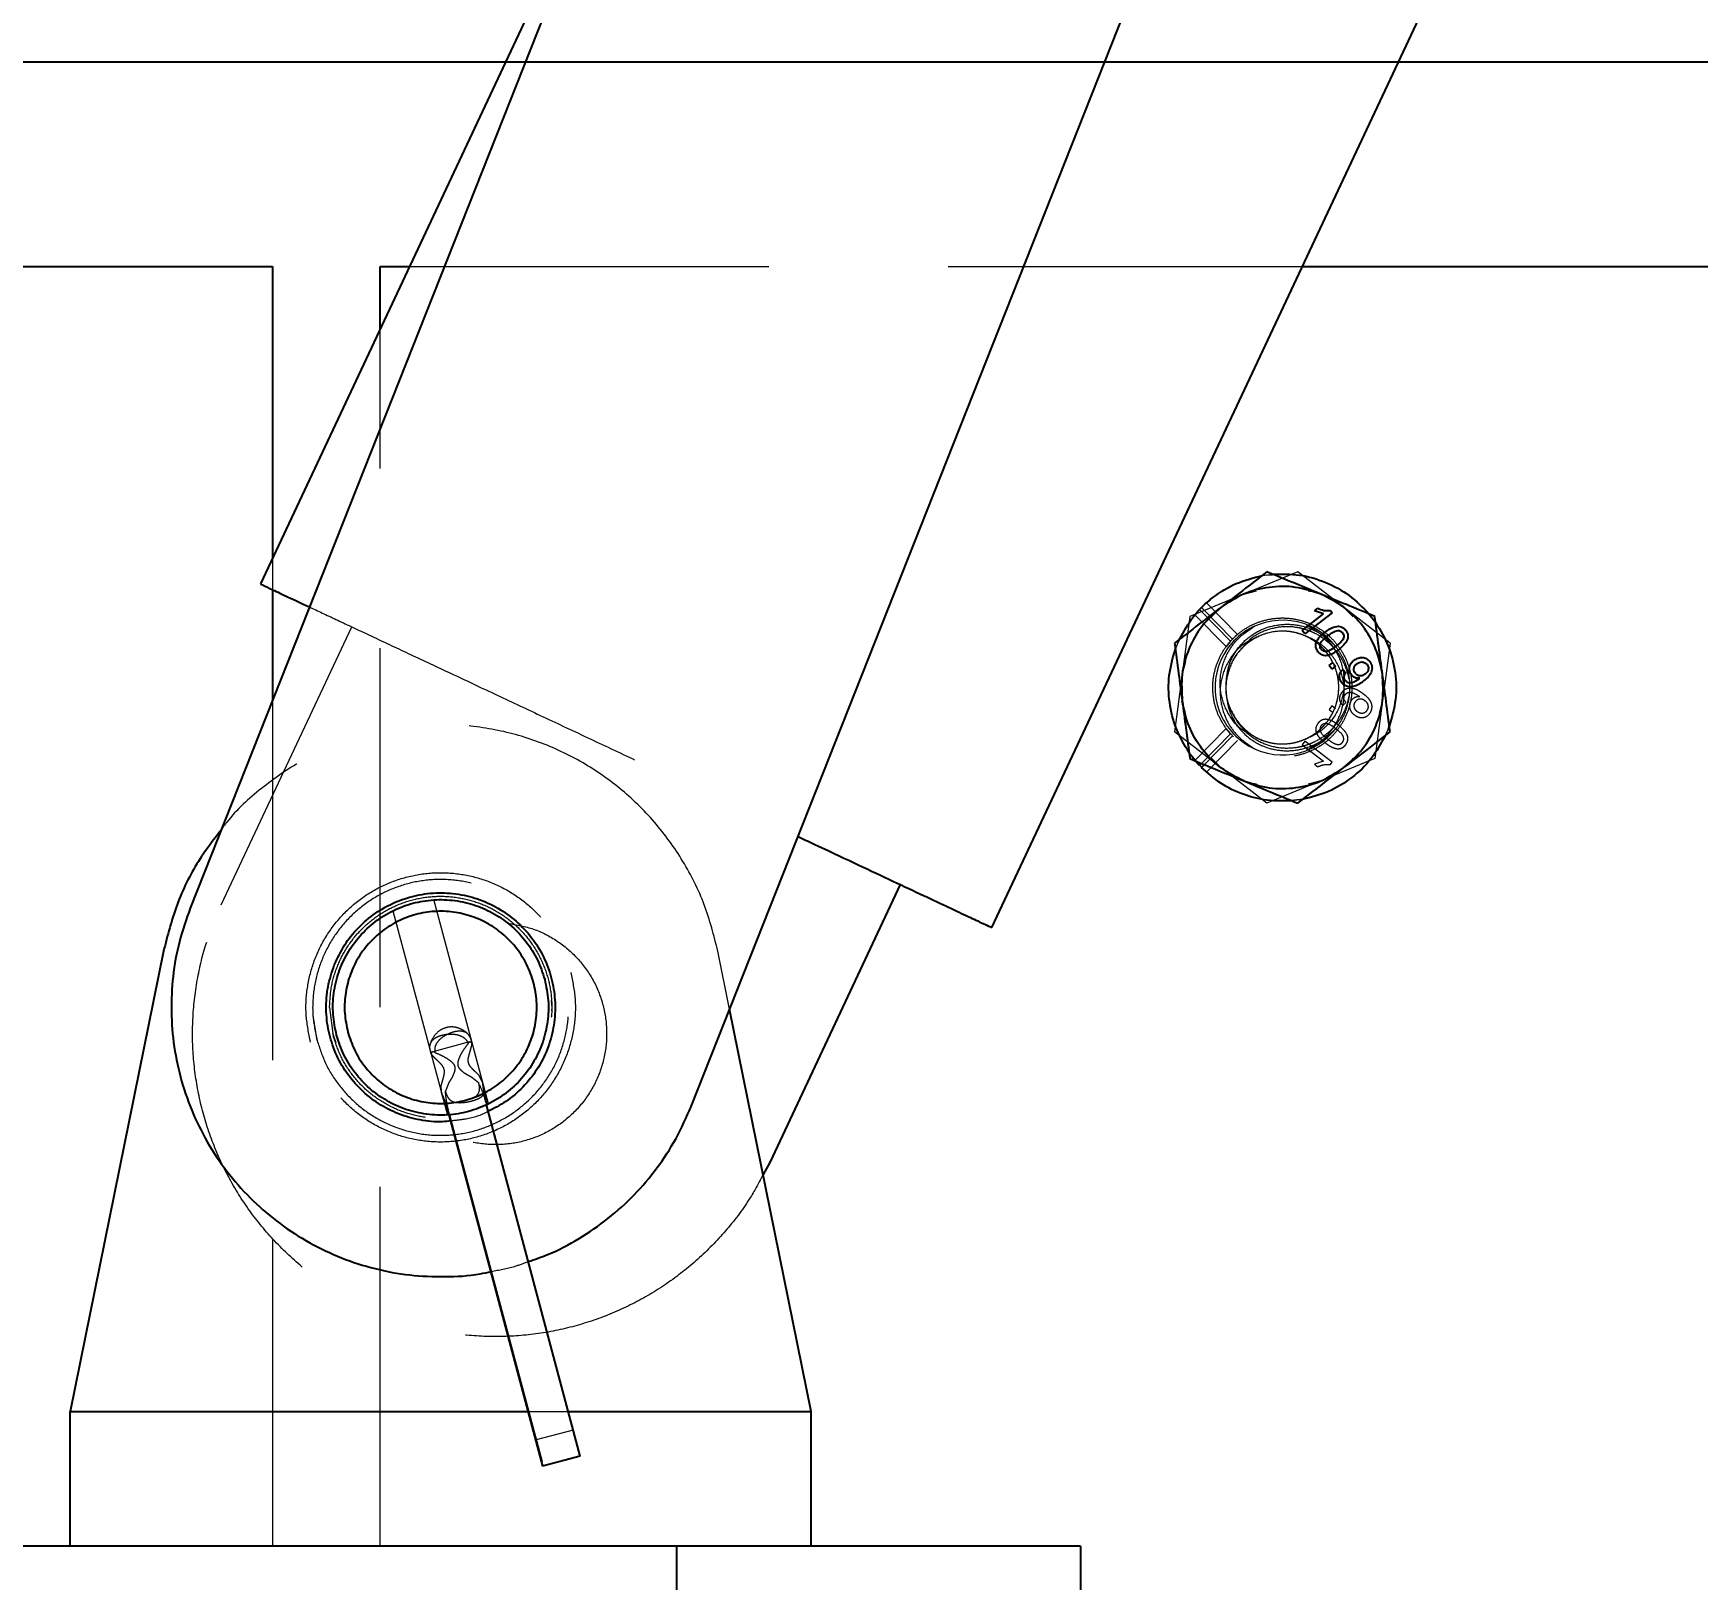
# Model space of a CAD drawing. Header units: millimetres. Extents: x 861 to 27901, y 673 to 17923.
# Drawn here: x 11227.5 to 11423.4, y 5662.5 to 5844.6 of the extents above; entities that cross this region are included whole.
import ezdxf

# ---------------------------------------------------------------- set-up
doc = ezdxf.new("R2010")
doc.units = ezdxf.units.MM
doc.header["$LTSCALE"] = 33.3
doc.linetypes.add('HIDDEN', pattern=[1.905, 1.27, -0.635])
doc.layers.add('CAPA_1', color=7, linetype='Continuous')
doc.styles.add('SLDTEXTSTYLE0', font='TXT', dxfattribs={"width": 0.75})
doc.dimstyles.new('SLDDIMSTYLE0', dxfattribs={"dimtxt": 66.6, "dimasz": 66.6, "dimexe": 0, "dimexo": 0.0625, "dimgap": 16.65, "dimtad": 2, "dimdec": 0, "dimlfac": 1.261261, "dimrnd": 1e-09, "dimzin": 12, "dimdsep": 46, "dimtxsty": 'SLDTEXTSTYLE0', "dimsah": 1, "dimcen": 0.09, "dimadec": 0, "dimazin": 3, "dimtfac": 1, "dimtdec": 0, "dimtofl": 0, "dimtmove": 0, "dimatfit": 3, "dimfxl": 1, "dimfrac": 2, "dimtolj": 1, "dimtzin": 12, "dimarcsym": 0})

# ---------------------------------------------------------------- blocks, each defined once
blk = doc.blocks.new('_D_12')
at = {"layer": 'CAPA_1', "transparency": 16777216}
for p, q in [((10897.43, 5841.2), (14430.99, 5841.2)), ((14397.69, 5841.2), (14397.69, 5357.98)), ((14240.18, 5357.98), (14430.99, 5357.98))]:
    blk.add_line(p, q, dxfattribs=at)
for points in [[(14397.69, 5841.2), (14387.44, 5774.6), (14407.94, 5774.6)], [(14397.69, 5357.98), (14407.94, 5424.58), (14387.44, 5424.58)]]:
    blk.add_solid(points, dxfattribs=at)
at = {"layer": 'CAPA_1', "transparency": 16777216, "insert": (14311.84, 5525.78), "char_height": 66.6, "attachment_point": 1, "rotation": 90, "style": 'SLDTEXTSTYLE0'}
blk.add_mtext('609', dxfattribs=at)
blk = doc.blocks.new('_D_13')
at = {"layer": 'CAPA_1', "transparency": 16777216}
for p, q in [((9823.17, 6912.25), (14695.32, 6912.25)), ((14662.02, 6912.25), (14662.02, 5357.98)), ((14240.18, 5357.98), (14695.32, 5357.98))]:
    blk.add_line(p, q, dxfattribs=at)
for points in [[(14662.02, 6912.25), (14651.77, 6845.65), (14672.27, 6845.65)], [(14662.02, 5357.98), (14672.27, 5424.58), (14651.77, 5424.58)]]:
    blk.add_solid(points, dxfattribs=at)
at = {"layer": 'CAPA_1', "transparency": 16777216, "insert": (14576.17, 6036.69), "char_height": 66.6, "attachment_point": 1, "rotation": 90, "style": 'SLDTEXTSTYLE0'}
blk.add_mtext('1960', dxfattribs=at)

msp = doc.modelspace()

# ---------------------------------------------------------------- linework, layer by layer
at = {"color": 7, "linetype": 'Continuous', "lineweight": 25}
for p, q in [((11596.3, 6626.54), (11245.93, 5741.55)), ((11304.91, 5718.2), (11521.36, 6264.93)), ((11340.31, 5739.28), (11564.5, 6216.49)), ((11297.77, 5872.48), (11254.19, 5779.73)), ((11073.24, 5817.09), (11255.6, 5817.09)), ((11255.6, 5817.09), (11255.6, 5782.72)), ((11268.28, 5817.09), (11271.75, 5817.09)), ((11268.28, 5809.72), (11268.28, 5817.09)), ((11376.86, 5817.09), (11802.67, 5817.09)), ((11255.6, 5779.07), (11255.6, 5765.96)), ((11376.85, 5774.26), (11379.36, 5776.2)), ((11380.4, 5776.34), (11377.17, 5773.85)), ((11378.32, 5776.58), (11378.7, 5776.87)), ((11379.36, 5776.2), (11378.32, 5776.58)), ((11380.19, 5776.6), (11380.4, 5776.34)), ((11377.17, 5773.85), (11376.85, 5774.26)), ((11380.03, 5770.13), (11380.45, 5770.45)), ((11380.35, 5769.71), (11380.03, 5770.13)), ((11380.77, 5770.03), (11380.35, 5769.71)), ((11380.45, 5770.45), (11380.77, 5770.03)), ((11381.65, 5769.66), (11382.01, 5769.27)), ((11383.57, 5768.56), (11383.64, 5768.62)), ((11364.78, 5758.36), (11364.24, 5758.96)), ((11364.78, 5758.36), (11365.01, 5758.6)), ((11365.01, 5758.12), (11365.34, 5758.46)), ((11329.54, 5744.33), (11314.17, 5711.62)), ((11242.78, 5736.48), (11231.81, 5682.3)), ((11319.03, 5682.3), (11309.44, 5729.65)), ((11276.37, 5717.22), (11287.41, 5675.86)), ((11291.84, 5677.04), (11280.81, 5718.41)), ((11314.17, 5711.62), (11313.38, 5710.18)), ((11231.81, 5682.3), (11285.78, 5682.3)), ((11231.81, 5666.45), (11231.81, 5682.3)), ((11290.44, 5682.3), (11319.03, 5682.3)), ((11319.03, 5666.45), (11319.03, 5682.3)), ((11291.02, 5680.1), (11291.07, 5680.12)), ((11291.84, 5677.04), (11287.42, 5675.86)), ((11350.74, 5666.45), (10478.6, 5666.45)), ((11303.17, 5666.45), (11303.17, 5642.66)), ((11350.74, 5666.45), (11350.74, 5642.66))]:
    msp.add_line(p, q, dxfattribs=at)
at = {"color": 1, "linetype": 'HIDDEN', "lineweight": 18}
for p, q in [((11271.75, 5817.09), (11376.86, 5817.09)), ((11268.28, 5666.45), (11268.28, 5809.72)), ((11255.6, 5782.72), (11255.6, 5779.07)), ((11376.34, 5781.15), (11363.64, 5775.91)), ((11371.55, 5780.53), (11372.42, 5780.75)), ((11372.14, 5780.71), (11373.38, 5780.87)), ((11372.69, 5780.78), (11374.02, 5780.85)), ((11387.22, 5772.77), (11376.34, 5781.15)), ((11365.59, 5777.5), (11366.06, 5777.85)), ((11369.99, 5778.53), (11371.47, 5778.92)), ((11363.64, 5775.91), (11361.83, 5762.3)), ((11364.24, 5776.11), (11367.9, 5772.35)), ((11364.4, 5776.22), (11364.78, 5776.71)), ((11364.78, 5776.71), (11368.41, 5772.98)), ((11365.01, 5776.95), (11365.59, 5777.5)), ((11368.64, 5773.23), (11365.01, 5776.95)), ((11369.23, 5773.78), (11365.59, 5777.5)), ((11367.19, 5776.87), (11366.19, 5775.87)), ((11381.78, 5776.96), (11382.86, 5775.87)), ((11384.53, 5776.38), (11385.64, 5774.94)), ((11384.74, 5776.19), (11385.5, 5775.2)), ((11249.59, 5741.96), (11264.96, 5774.67)), ((11362.1, 5772.48), (11362.73, 5773.74)), ((11369.23, 5773.78), (11368.64, 5773.23)), ((11369.36, 5773.87), (11369.23, 5773.78)), ((11372.14, 5773.73), (11371.99, 5773.65)), ((11379.54, 5773.65), (11379.36, 5773.82)), ((11361.8, 5771.49), (11362.01, 5772.26)), ((11361.93, 5772.06), (11362.4, 5773.21)), ((11368.41, 5772.98), (11367.92, 5772.31)), ((11387.22, 5772.77), (11385.41, 5759.16)), ((11363.14, 5770.59), (11362.74, 5769.1)), ((11255.6, 5765.96), (11255.6, 5666.45)), ((11363.14, 5764.48), (11362.74, 5765.98)), ((11382.19, 5765.66), (11382.39, 5766.5)), ((11383.57, 5766.51), (11383.64, 5766.45)), ((11386.31, 5765.96), (11385.92, 5764.48)), ((11380.35, 5765.36), (11380.03, 5764.94)), ((11380.03, 5764.94), (11380.45, 5764.62)), ((11380.77, 5765.04), (11380.35, 5765.36)), ((11381.65, 5765.41), (11382.01, 5765.79)), ((11372.71, 5753.92), (11361.83, 5762.3)), ((11364.24, 5758.96), (11367.9, 5762.71)), ((11365.01, 5758.6), (11368.41, 5762.09)), ((11367.88, 5762.76), (11368.76, 5761.73)), ((11368.41, 5762.09), (11367.9, 5762.71)), ((11369.15, 5763.71), (11369.53, 5763.18)), ((11386.75, 5762.11), (11386.33, 5761.34)), ((11387.13, 5763.01), (11386.65, 5761.86)), ((11387.27, 5763.64), (11386.85, 5762.35)), ((11368.64, 5761.84), (11365.34, 5758.46)), ((11369.23, 5761.29), (11365.59, 5757.57)), ((11377.17, 5761.22), (11376.85, 5760.8)), ((11376.85, 5760.8), (11379.36, 5758.87)), ((11380.4, 5758.73), (11377.17, 5761.22)), ((11379.07, 5761.08), (11379.6, 5761.46)), ((11365.08, 5758.06), (11363.52, 5759.92)), ((11364.24, 5758.96), (11363.55, 5759.87)), ((11367.27, 5758.11), (11366.19, 5759.2)), ((11385.41, 5759.16), (11372.71, 5753.92)), ((11379.36, 5758.87), (11378.32, 5758.49)), ((11378.32, 5758.49), (11378.7, 5758.2)), ((11380.19, 5758.47), (11380.4, 5758.73)), ((11379.06, 5756.54), (11377.58, 5756.15)), ((11376.99, 5754.38), (11375.15, 5754.21)), ((11376.91, 5754.36), (11375.67, 5754.2)), ((11281.04, 5718.5), (11274.62, 5742.56)), ((11269.8, 5741.25), (11276.22, 5717.18)), ((11309.44, 5729.65), (11308.06, 5736.48)), ((11288.42, 5730.67), (11288.5, 5729.87)), ((11260.86, 5725.99), (11260.39, 5728.91)), ((11262.34, 5729.87), (11262.78, 5726.5)), ((11288.5, 5729.87), (11288.46, 5729.51)), ((11263.1, 5725.64), (11262.73, 5726.84)), ((11264.49, 5726.96), (11265.27, 5724.88)), ((11278.83, 5725.8), (11274.49, 5724.64)), ((11279.11, 5725.7), (11278.96, 5725.79)), ((11274.3, 5724.41), (11274.38, 5724.57)), ((11276.33, 5720.92), (11275.97, 5720)), ((11279.09, 5721.66), (11279.86, 5721.03)), ((11280.32, 5721.16), (11279.92, 5721.88)), ((11275.51, 5719.88), (11275.49, 5720.7)), ((11276.46, 5717.25), (11287.49, 5675.88)), ((11285.78, 5682.3), (11290.44, 5682.3)), ((11291.02, 5680.1), (11286.68, 5678.94))]:
    msp.add_line(p, q, dxfattribs=at)
msp.add_arc((11374.53, 5767.53), 7.93, 37.5876, 307.5876, dxfattribs=at)
at = {"color": 7, "linetype": 'Continuous', "lineweight": 25}
for points, knots in [([(11254.19, 5779.73), (11254.27, 5779.7), (11254.41, 5779.63), (11255.54, 5779.1), (11257.4, 5778.22), (11258.92, 5777.51), (11259.97, 5777.02), (11259.97, 5777.02)], [0, 0, 0, 0, 0.249796, 0.499593, 0.749389, 0.999186, 1, 1, 1, 1]), ([(11372.71, 5781.15), (11371.76, 5780.41), (11369.98, 5779.04), (11368.13, 5777.62), (11367.27, 5776.96)], [0, 0, 0, 0, 0.532771, 1, 1, 1, 1]), ([(11379.06, 5778.53), (11378.06, 5778.94), (11375.9, 5779.83), (11373.82, 5780.69), (11372.71, 5781.15)], [0, 0, 0, 0, 0.467229, 1, 1, 1, 1]), ([(11385.41, 5775.91), (11384.3, 5776.37), (11382.22, 5777.23), (11380.07, 5778.11), (11379.06, 5778.53)], [0, 0, 0, 0, 0.532771, 1, 1, 1, 1]), ([(11367.27, 5776.96), (11366.41, 5776.3), (11364.57, 5774.88), (11362.78, 5773.5), (11361.83, 5772.77)], [0, 0, 0, 0, 0.467229, 1, 1, 1, 1]), ([(11378.7, 5776.87), (11378.94, 5776.77), (11379.41, 5776.56), (11379.93, 5776.59), (11380.19, 5776.6)], [0, 0, 0, 0, 0.500866, 1, 1, 1, 1]), ([(11386.31, 5769.1), (11386.17, 5770.18), (11385.86, 5772.49), (11385.57, 5774.72), (11385.41, 5775.91)], [0, 0, 0, 0, 0.467229, 1, 1, 1, 1]), ([(11378.48, 5772.71), (11378.53, 5772.85), (11378.63, 5773.12), (11379, 5773.58), (11379.33, 5773.86), (11379.56, 5774.04)], [0, 0, 0, 0, 0.249754, 0.499871, 1, 1, 1, 1]), ([(11379.56, 5774.04), (11379.74, 5774.18), (11380.11, 5774.45), (11380.65, 5774.69), (11381.11, 5774.76), (11381.46, 5774.7), (11381.76, 5774.53), (11381.91, 5774.35), (11381.99, 5774.27)], [0, 0, 0, 0, 0.250482, 0.500346, 0.631705, 0.750221, 0.874987, 1, 1, 1, 1]), ([(11379.88, 5773.63), (11380.06, 5773.76), (11380.33, 5773.96), (11380.73, 5774.17), (11380.95, 5774.22), (11381.06, 5774.24)], [0, 0, 0, 0, 0.500372, 0.750515, 1, 1, 1, 1]), ([(11381.61, 5773.98), (11381.66, 5773.91), (11381.75, 5773.77), (11381.76, 5773.52), (11381.7, 5773.27), (11381.42, 5772.85), (11381.09, 5772.59), (11380.83, 5772.39)], [0, 0, 0, 0, 0.124745, 0.249484, 0.374471, 0.499648, 1, 1, 1, 1]), ([(11381.06, 5774.24), (11381.11, 5774.24), (11381.22, 5774.24), (11381.37, 5774.19), (11381.51, 5774.1), (11381.58, 5774.02), (11381.61, 5773.98)], [0, 0, 0, 0, 0.250158, 0.500156, 0.750032, 1, 1, 1, 1]), ([(11381.99, 5774.27), (11382.05, 5774.17), (11382.18, 5773.98), (11382.27, 5773.64), (11382.24, 5773.29), (11381.95, 5772.66), (11381.5, 5772.28), (11381.15, 5771.97)], [0, 0, 0, 0, 0.125373, 0.250644, 0.375698, 0.501113, 1, 1, 1, 1]), ([(11361.83, 5772.77), (11361.99, 5771.58), (11362.29, 5769.35), (11362.59, 5767.04), (11362.74, 5765.96)], [0, 0, 0, 0, 0.532771, 1, 1, 1, 1]), ([(11378.72, 5771.75), (11378.63, 5771.9), (11378.48, 5772.11), (11378.45, 5772.41), (11378.45, 5772.58), (11378.47, 5772.67), (11378.48, 5772.71)], [0, 0, 0, 0, 0.4987953, 0.7491483, 0.8745764, 1, 1, 1, 1]), ([(11381.15, 5771.97), (11380.96, 5771.84), (11380.59, 5771.57), (11380.06, 5771.32), (11379.6, 5771.26), (11379.25, 5771.32), (11378.95, 5771.49), (11378.79, 5771.66), (11378.72, 5771.75)], [0, 0, 0, 0, 0.250476, 0.500347, 0.625768, 0.750176, 0.87497, 1, 1, 1, 1]), ([(11379.09, 5772.04), (11379.05, 5772.11), (11378.96, 5772.25), (11378.95, 5772.51), (11379.01, 5772.75), (11379.29, 5773.17), (11379.61, 5773.42), (11379.88, 5773.63)], [0, 0, 0, 0, 0.124696, 0.249462, 0.374432, 0.499637, 1, 1, 1, 1]), ([(11380.83, 5772.39), (11380.57, 5772.19), (11380.23, 5771.94), (11379.76, 5771.78), (11379.51, 5771.78), (11379.26, 5771.86), (11379.15, 5771.98), (11379.09, 5772.04)], [0, 0, 0, 0, 0.50041, 0.625613, 0.75058, 0.875344, 1, 1, 1, 1]), ([(11382.65, 5769.04), (11382.61, 5769.1), (11382.51, 5769.24), (11382.44, 5769.47), (11382.41, 5769.72), (11382.44, 5769.96), (11382.52, 5770.2), (11382.68, 5770.48), (11382.86, 5770.64), (11382.99, 5770.75)], [0, 0, 0, 0, 0.125074, 0.250064, 0.373261, 0.500199, 0.624296, 0.750369, 1, 1, 1, 1]), ([(11383.12, 5769.2), (11383.06, 5769.29), (11382.97, 5769.42), (11382.94, 5769.63), (11382.94, 5769.79), (11382.99, 5769.95), (11383.08, 5770.14), (11383.2, 5770.25), (11383.28, 5770.32)], [0, 0, 0, 0, 0.249521, 0.373851, 0.499889, 0.624096, 0.750315, 1, 1, 1, 1]), ([(11382.99, 5770.75), (11383.13, 5770.85), (11383.35, 5770.99), (11383.69, 5771.07), (11383.95, 5771.08), (11384.2, 5771.03), (11384.52, 5770.9), (11384.7, 5770.71), (11384.82, 5770.59)], [0, 0, 0, 0, 0.2498689, 0.3764535, 0.5003477, 0.6272386, 0.7508241, 1, 1, 1, 1]), ([(11383.28, 5770.32), (11383.38, 5770.39), (11383.57, 5770.51), (11383.86, 5770.56), (11384.08, 5770.53), (11384.3, 5770.44), (11384.42, 5770.32), (11384.5, 5770.24)], [0, 0, 0, 0, 0.25025, 0.499842, 0.629576, 0.750665, 1, 1, 1, 1]), ([(11384.82, 5770.59), (11384.88, 5770.49), (11385.01, 5770.31), (11385.09, 5769.97), (11385.09, 5769.64), (11384.97, 5769.2), (11384.63, 5768.74), (11384.28, 5768.46), (11384.1, 5768.32)], [0, 0, 0, 0, 0.1250636, 0.2500896, 0.37511, 0.5001694, 0.749441, 1, 1, 1, 1]), ([(11384.5, 5770.24), (11384.55, 5770.15), (11384.64, 5770.01), (11384.66, 5769.79), (11384.64, 5769.63), (11384.59, 5769.47), (11384.48, 5769.28), (11384.35, 5769.18), (11384.27, 5769.1)], [0, 0, 0, 0, 0.249017, 0.372138, 0.499365, 0.623562, 0.749893, 1, 1, 1, 1]), ([(11381.51, 5768.13), (11381.43, 5768.25), (11381.31, 5768.43), (11381.25, 5768.71), (11381.25, 5768.99), (11381.36, 5769.34), (11381.55, 5769.55), (11381.65, 5769.66)], [0, 0, 0, 0, 0.249859, 0.375718, 0.500481, 0.749846, 1, 1, 1, 1]), ([(11384.1, 5768.32), (11383.9, 5768.17), (11383.51, 5767.88), (11382.93, 5767.64), (11382.44, 5767.6), (11382.08, 5767.67), (11381.75, 5767.85), (11381.59, 5768.04), (11381.51, 5768.13)], [0, 0, 0, 0, 0.250485, 0.500119, 0.627899, 0.750092, 0.874994, 1, 1, 1, 1]), ([(11382.01, 5769.27), (11381.95, 5769.21), (11381.84, 5769.08), (11381.77, 5768.89), (11381.76, 5768.73), (11381.78, 5768.61), (11381.82, 5768.49), (11381.87, 5768.43), (11381.9, 5768.39)], [0, 0, 0, 0, 0.276477, 0.499318, 0.623718, 0.749496, 0.874756, 1, 1, 1, 1]), ([(11381.9, 5768.39), (11381.95, 5768.33), (11382.05, 5768.22), (11382.27, 5768.11), (11382.5, 5768.08), (11382.97, 5768.18), (11383.3, 5768.39), (11383.57, 5768.56)], [0, 0, 0, 0, 0.125207, 0.25031, 0.375339, 0.50062, 1, 1, 1, 1]), ([(11383.64, 5768.62), (11383.55, 5768.62), (11383.36, 5768.61), (11383.09, 5768.69), (11382.84, 5768.83), (11382.72, 5768.97), (11382.65, 5769.04)], [0, 0, 0, 0, 0.2489432, 0.4994503, 0.7502849, 1, 1, 1, 1]), ([(11384.27, 5769.1), (11384.18, 5769.04), (11384.04, 5768.95), (11383.83, 5768.89), (11383.67, 5768.89), (11383.51, 5768.91), (11383.31, 5769), (11383.2, 5769.12), (11383.12, 5769.2)], [0, 0, 0, 0, 0.249976, 0.378222, 0.500342, 0.627452, 0.750811, 1, 1, 1, 1]), ([(11387.22, 5762.3), (11387.06, 5763.49), (11386.77, 5765.72), (11386.46, 5768.03), (11386.31, 5769.1)], [0, 0, 0, 0, 0.532771, 1, 1, 1, 1]), ([(11362.74, 5765.96), (11362.88, 5764.89), (11363.19, 5762.58), (11363.49, 5760.35), (11363.64, 5759.16)], [0, 0, 0, 0, 0.467229, 1, 1, 1, 1]), ([(11381.78, 5758.11), (11382.64, 5758.77), (11384.49, 5760.19), (11386.27, 5761.57), (11387.22, 5762.3)], [0, 0, 0, 0, 0.467229, 1, 1, 1, 1]), ([(11363.64, 5759.16), (11364.75, 5758.7), (11366.84, 5757.84), (11368.99, 5756.95), (11369.99, 5756.54)], [0, 0, 0, 0, 0.532771, 1, 1, 1, 1]), ([(11376.34, 5753.92), (11377.29, 5754.65), (11379.08, 5756.03), (11380.92, 5757.45), (11381.78, 5758.11)], [0, 0, 0, 0, 0.532771, 1, 1, 1, 1]), ([(11369.99, 5756.54), (11371, 5756.13), (11373.15, 5755.24), (11375.23, 5754.38), (11376.34, 5753.92)], [0, 0, 0, 0, 0.467229, 1, 1, 1, 1]), ([(11249.57, 5750.75), (11248.64, 5749.55), (11246.55, 5746.84), (11244.2, 5742.01), (11243.26, 5738.32), (11242.78, 5736.48)], [0, 0, 0, 0, 0.2851363, 0.6425682, 1, 1, 1, 1]), ([(11317.49, 5749.99), (11317.93, 5749.79), (11320.05, 5748.79), (11323.52, 5747.16), (11327.79, 5745.16), (11331.51, 5743.41), (11334.65, 5741.94), (11337.15, 5740.76), (11338.95, 5739.91), (11340.09, 5739.38), (11340.24, 5739.31), (11340.31, 5739.28)], [0, 0, 0, 0, 0.030844, 0.151989, 0.273133, 0.394278, 0.515422, 0.636567, 0.757711, 0.878856, 1, 1, 1, 1]), ([(11262.89, 5734.84), (11263.26, 5735.64), (11264, 5737.24), (11265.68, 5739.31), (11267.7, 5741.03), (11270.03, 5742.32), (11272.56, 5743.14), (11275.21, 5743.44), (11277.86, 5743.22), (11280.41, 5742.49), (11282.78, 5741.27), (11284.86, 5739.62), (11286.58, 5737.59), (11287.87, 5735.26), (11288.68, 5732.73), (11288.98, 5730.09), (11288.76, 5727.44), (11288.03, 5724.88), (11286.82, 5722.51), (11285.16, 5720.44), (11283.21, 5718.75), (11281.72, 5717.99), (11281.01, 5717.64)], [0, 0, 0, 0, 0.05026, 0.100519, 0.150779, 0.201038, 0.251298, 0.301557, 0.351817, 0.402076, 0.452336, 0.502595, 0.552855, 0.603114, 0.653374, 0.703633, 0.753893, 0.804153, 0.854412, 0.904672, 0.954931, 1, 1, 1, 1]), ([(11245.93, 5741.55), (11245.47, 5740.24), (11244.55, 5737.63), (11243.83, 5733.53), (11243.62, 5729.37), (11243.96, 5725.23), (11244.83, 5721.16), (11246.23, 5717.24), (11248.13, 5713.54), (11250.49, 5710.12), (11253.29, 5707.03), (11256.46, 5704.34), (11259.95, 5702.08), (11263.71, 5700.3), (11267.67, 5699.03), (11271.77, 5698.27), (11275.91, 5698.1), (11279.15, 5698.27), (11280.94, 5698.68), (11281.38, 5698.79)], [0, 0, 0, 0, 0.0612435, 0.1224869, 0.1837304, 0.2449738, 0.3062173, 0.3674608, 0.4287042, 0.4899477, 0.5511911, 0.6124346, 0.6736781, 0.7349215, 0.796165, 0.8574085, 0.9186519, 0.9798954, 1, 1, 1, 1]), ([(11276.65, 5716.51), (11276.31, 5716.47), (11275.1, 5716.3), (11272.98, 5716.55), (11270.43, 5717.26), (11268.06, 5718.48), (11265.98, 5720.13), (11264.26, 5722.16), (11262.97, 5724.49), (11262.16, 5727.02), (11261.86, 5729.66), (11262.05, 5732.32), (11262.61, 5734), (11262.89, 5734.84)], [0, 0, 0, 0, 0.037547, 0.133793, 0.230038, 0.326283, 0.422528, 0.518774, 0.615019, 0.711264, 0.807509, 0.903755, 1, 1, 1, 1]), ([(11285.73, 5699.95), (11286.5, 5700.21), (11288.58, 5700.9), (11291.75, 5702.6), (11295.18, 5704.95), (11298.26, 5707.74), (11300.95, 5710.91), (11303.23, 5714.4), (11304.35, 5716.93), (11304.91, 5718.2)], [0, 0, 0, 0, 0.088881, 0.240734, 0.392587, 0.54444, 0.696294, 0.848147, 1, 1, 1, 1])]:
    msp.add_open_spline(points, degree=3, knots=knots, dxfattribs=at)
for points in [[(11362.4, 5773.21), (11362.92, 5774.14), (11363.95, 5776.01), (11366.29, 5778.23), (11369.04, 5779.92), (11371.11, 5780.45), (11372.14, 5780.71)], [(11373.38, 5780.87), (11374.45, 5780.89), (11376.58, 5780.93), (11379.67, 5780.01), (11382.51, 5778.48), (11384, 5776.95), (11384.74, 5776.19)], [(11379.06, 5778.53), (11378.07, 5778.85), (11376.09, 5779.5), (11372.94, 5779.44), (11369.88, 5778.67), (11368.14, 5777.53), (11367.27, 5776.96)], [(11386.31, 5769.1), (11386.1, 5770.12), (11385.67, 5772.16), (11384.05, 5774.86), (11381.85, 5777.12), (11379.99, 5778.06), (11379.06, 5778.53)], [(11367.27, 5776.96), (11366.5, 5776.26), (11364.95, 5774.87), (11363.42, 5772.11), (11362.56, 5769.08), (11362.68, 5767), (11362.74, 5765.96)], [(11385.5, 5775.2), (11386.05, 5774.28), (11387.15, 5772.45), (11387.91, 5769.32), (11388, 5766.09), (11387.42, 5764.04), (11387.13, 5763.01)], [(11363.55, 5759.87), (11363, 5760.79), (11361.9, 5762.62), (11361.15, 5765.75), (11361.05, 5768.98), (11361.63, 5771.03), (11361.93, 5772.06)], [(11381.78, 5758.11), (11382.56, 5758.81), (11384.11, 5760.2), (11385.63, 5762.95), (11386.49, 5765.99), (11386.37, 5768.07), (11386.31, 5769.1)], [(11369.99, 5756.54), (11369.06, 5757.01), (11367.2, 5757.95), (11365.01, 5760.21), (11363.38, 5762.91), (11362.95, 5764.95), (11362.74, 5765.96)], [(11386.65, 5761.86), (11386.13, 5760.93), (11385.1, 5759.06), (11382.76, 5756.84), (11380.01, 5755.15), (11377.94, 5754.62), (11376.91, 5754.36)], [(11375.67, 5754.2), (11374.69, 5754.17), (11372.73, 5754.13), (11369.87, 5754.88), (11367.2, 5756.16), (11365.74, 5757.47), (11365.01, 5758.12)], [(11369.99, 5756.54), (11370.98, 5756.22), (11372.96, 5755.57), (11376.11, 5755.63), (11379.17, 5756.4), (11380.91, 5757.54), (11381.78, 5758.11)], [(11263.16, 5726.6), (11262.99, 5727.42), (11262.66, 5729.05), (11262.77, 5731.56), (11263.33, 5733.99), (11264.37, 5736.27), (11265.83, 5738.3), (11267.66, 5740.01), (11269.78, 5741.33), (11272.13, 5742.21), (11274.6, 5742.61), (11277.1, 5742.53), (11279.54, 5741.96), (11281.81, 5740.92), (11283.85, 5739.46), (11285.55, 5737.63), (11286.9, 5735.51), (11287.42, 5733.93), (11287.68, 5733.14)], [(11264.49, 5726.96), (11264.34, 5727.68), (11264.04, 5729.14), (11264.14, 5731.37), (11264.64, 5733.55), (11265.56, 5735.58), (11266.87, 5737.39), (11268.5, 5738.92), (11270.39, 5740.09), (11272.48, 5740.88), (11274.69, 5741.24), (11276.92, 5741.16), (11279.09, 5740.65), (11281.12, 5739.73), (11282.94, 5738.43), (11284.46, 5736.8), (11285.64, 5734.9), (11286.42, 5732.81), (11286.78, 5730.61), (11286.71, 5728.37), (11286.2, 5726.2), (11285.27, 5724.17), (11283.97, 5722.36), (11282.34, 5720.83), (11280.44, 5719.66), (11278.35, 5718.87), (11276.15, 5718.51), (11273.92, 5718.59), (11271.75, 5719.1), (11269.71, 5720.02), (11267.9, 5721.32), (11266.38, 5722.95), (11265.18, 5724.84), (11264.72, 5726.25), (11264.49, 5726.96)], [(11287.68, 5733.14), (11287.84, 5732.33), (11288.18, 5730.7), (11288.07, 5728.19), (11287.51, 5725.76), (11286.47, 5723.48), (11285.01, 5721.44), (11283.18, 5719.74), (11281.05, 5718.42), (11278.71, 5717.54), (11276.24, 5717.13), (11273.74, 5717.22), (11271.3, 5717.79), (11269.02, 5718.82), (11266.99, 5720.28), (11265.29, 5722.11), (11263.94, 5724.23), (11263.42, 5725.81), (11263.16, 5726.6)]]:
    msp.add_open_spline(points, degree=3, dxfattribs=at)
at = {"color": 1, "linetype": 'HIDDEN', "lineweight": 18}
for points, knots in [([(11377.58, 5778.92), (11378.11, 5778.85), (11378.68, 5778.76), (11379.16, 5778.48), (11379.2, 5778.45)], [0, 0, 0, 0, 0.9286993, 1, 1, 1, 1]), ([(11259.97, 5777.02), (11260.97, 5776.55), (11262.97, 5775.61), (11266.73, 5773.84), (11270.96, 5771.85), (11275.66, 5769.65), (11280.73, 5767.27), (11286.08, 5764.75), (11291.62, 5762.15), (11297.25, 5759.5), (11302.89, 5756.85), (11308.42, 5754.26), (11313.35, 5751.94), (11316.25, 5750.58), (11317.49, 5749.99)], [0, 0, 0, 0, 0.084886, 0.170049, 0.255213, 0.340376, 0.425539, 0.510703, 0.595866, 0.681029, 0.766193, 0.851356, 0.93652, 1, 1, 1, 1]), ([(11370.89, 5761.98), (11370.54, 5762.14), (11369.42, 5762.65), (11368.09, 5764.36), (11367.17, 5766.73), (11367.16, 5769.3), (11367.92, 5771.47), (11369.26, 5773.42), (11370.53, 5774.27), (11371.29, 5774.77)], [0, 0, 0, 0, 0.073226, 0.23471, 0.3941, 0.554574, 0.712039, 0.827456, 1, 1, 1, 1]), ([(11367.94, 5768.4), (11367.99, 5768.87), (11368.09, 5769.79), (11368.7, 5771.36), (11369.82, 5772.92), (11371.56, 5774.21), (11373.54, 5774.92), (11375.65, 5775.06), (11377.7, 5774.6), (11379.49, 5773.69), (11380.4, 5772.78), (11380.81, 5772.37)], [0, 0, 0, 0, 0.081677, 0.161349, 0.291035, 0.413148, 0.534221, 0.654764, 0.776345, 0.898838, 1, 1, 1, 1]), ([(11369.26, 5763.48), (11369.46, 5763.25), (11369.95, 5762.67), (11370.66, 5762.11), (11371.31, 5761.72), (11371.76, 5761.49), (11372.35, 5761.25), (11372.78, 5761.12), (11373.03, 5761.07), (11373.03, 5761.07), (11373.03, 5761.06), (11373.03, 5761.06), (11373.03, 5761.06), (11373.03, 5761.06), (11373.04, 5761.06), (11373.05, 5761.06), (11373.08, 5761.05), (11373.15, 5761.04), (11373.36, 5760.99), (11374.08, 5760.88), (11374.89, 5760.88), (11375.68, 5760.99), (11376.13, 5761.08), (11376.63, 5761.23), (11377.08, 5761.4), (11377.35, 5761.52), (11377.62, 5761.66), (11377.97, 5761.85), (11378.45, 5762.16), (11378.89, 5762.52), (11379.28, 5762.89), (11379.67, 5763.32), (11380.06, 5763.83), (11380.36, 5764.34), (11380.52, 5764.68), (11380.65, 5764.96), (11380.8, 5765.32), (11380.96, 5765.87), (11381.08, 5766.43), (11381.16, 5767.02), (11381.18, 5767.62), (11381.14, 5768.18), (11381.08, 5768.65), (11381.01, 5768.99), (11380.96, 5769.19), (11380.89, 5769.44), (11380.77, 5769.81), (11380.57, 5770.31), (11380.35, 5770.73), (11380.14, 5771.09), (11379.79, 5771.6), (11379.25, 5772.25), (11378.46, 5772.92), (11377.67, 5773.4), (11376.94, 5773.74), (11376.24, 5773.96), (11375.54, 5774.11), (11374.83, 5774.18), (11373.59, 5774.17), (11371.83, 5773.75), (11369.91, 5772.48), (11368.47, 5770.64), (11368.12, 5769.15), (11367.94, 5768.4)], [0, 0, 0, 0, 0.025018, 0.062505, 0.073457, 0.087536, 0.104741, 0.12507, 0.12508, 0.125088, 0.125103, 0.125129, 0.125176, 0.125264, 0.125429, 0.125753, 0.126422, 0.127908, 0.131491, 0.144058, 0.187539, 0.197474, 0.209566, 0.225509, 0.240805, 0.248969, 0.250106, 0.265748, 0.281391, 0.297034, 0.312676, 0.325838, 0.344007, 0.365974, 0.374124, 0.375253, 0.390902, 0.40655, 0.422199, 0.437847, 0.456199, 0.471384, 0.483402, 0.495485, 0.499868, 0.500438, 0.516867, 0.531646, 0.544773, 0.556248, 0.566071, 0.595236, 0.625559, 0.651348, 0.670843, 0.691621, 0.711565, 0.729805, 0.750654, 0.81299, 0.875327, 0.937663, 1, 1, 1, 1]), ([(11382.39, 5768.57), (11382.29, 5768.94), (11382.11, 5769.68), (11381.68, 5770.63), (11381.18, 5771.46), (11380.59, 5772.22), (11379.66, 5773.14), (11378.69, 5773.77), (11377.82, 5774.16), (11377.34, 5774.33), (11376.82, 5774.49), (11375.8, 5774.7), (11374.26, 5774.75), (11372.32, 5774.23), (11370.75, 5773.36), (11370.07, 5772.52), (11369.82, 5772.21)], [0, 0, 0, 0, 0.069953, 0.139917, 0.190193, 0.248551, 0.31488, 0.430247, 0.459214, 0.488206, 0.524206, 0.559732, 0.679274, 0.802425, 0.926677, 1, 1, 1, 1]), ([(11377.38, 5774.93), (11378.2, 5774.44), (11379.61, 5773.59), (11381.09, 5771.52), (11381.81, 5769.53), (11381.79, 5768.14), (11381.79, 5767.64)], [0, 0, 0, 0, 0.314695, 0.54128, 0.834453, 1, 1, 1, 1]), ([(11371.69, 5773.5), (11371.06, 5773.23), (11369.64, 5772.62), (11368.09, 5770.72), (11367.17, 5768.33), (11367.16, 5765.77), (11367.92, 5763.6), (11369.26, 5761.65), (11370.53, 5760.8), (11371.29, 5760.3)], [0, 0, 0, 0, 0.123454, 0.276185, 0.426937, 0.578714, 0.727646, 0.836807, 1, 1, 1, 1]), ([(11377.38, 5760.14), (11378.2, 5760.63), (11379.61, 5761.48), (11381.1, 5763.55), (11381.8, 5765.6), (11381.87, 5767.9), (11381.26, 5770.16), (11379.94, 5771.97), (11378.5, 5773.07), (11377.66, 5773.42), (11377.24, 5773.6)], [0, 0, 0, 0, 0.165815, 0.285204, 0.439678, 0.538055, 0.684865, 0.841009, 0.920503, 1, 1, 1, 1]), ([(11385.92, 5770.59), (11386.11, 5770.09), (11386.33, 5769.55), (11386.32, 5768.99), (11386.32, 5768.95)], [0, 0, 0, 0, 0.928699, 1, 1, 1, 1]), ([(11367.94, 5766.66), (11367.99, 5766.2), (11368.09, 5765.28), (11368.7, 5763.71), (11369.82, 5762.15), (11371.56, 5760.86), (11373.54, 5760.15), (11375.65, 5760.01), (11377.7, 5760.47), (11379.49, 5761.38), (11380.4, 5762.29), (11380.81, 5762.7)], [0, 0, 0, 0, 0.081677, 0.161349, 0.291035, 0.413148, 0.534221, 0.654764, 0.776345, 0.898838, 1, 1, 1, 1]), ([(11382.39, 5766.5), (11382.29, 5766.13), (11382.11, 5765.39), (11381.68, 5764.44), (11381.18, 5763.61), (11380.59, 5762.85), (11379.66, 5761.93), (11378.69, 5761.3), (11377.82, 5760.91), (11377.34, 5760.73), (11376.82, 5760.58), (11375.8, 5760.37), (11374.26, 5760.32), (11372.31, 5760.83), (11370.52, 5761.87), (11369.68, 5762.95), (11369.26, 5763.48)], [0, 0, 0, 0, 0.0665561, 0.1331222, 0.180956, 0.2364804, 0.2995876, 0.4093515, 0.4369115, 0.4644957, 0.4987476, 0.5325481, 0.6462842, 0.7634546, 0.8816714, 1, 1, 1, 1]), ([(11381.79, 5767.43), (11381.63, 5766.6), (11381.3, 5764.9), (11379.93, 5763.1), (11378.5, 5762), (11377.66, 5761.65), (11377.24, 5761.47)], [0, 0, 0, 0, 0.315902, 0.654861, 0.827426, 1, 1, 1, 1]), ([(11382.39, 5766.5), (11382.29, 5765.99), (11382.1, 5764.97), (11381.6, 5763.9), (11381.19, 5763.24), (11380.98, 5762.92), (11380.74, 5762.61), (11380.54, 5762.37), (11380.35, 5762.16), (11380, 5761.78), (11379.64, 5761.48), (11379.36, 5761.25)], [0, 0, 0, 0, 0.249952, 0.499906, 0.562471, 0.625034, 0.687596, 0.750157, 0.77567, 0.825835, 1, 1, 1, 1]), ([(11381.51, 5766.94), (11381.43, 5766.82), (11381.31, 5766.64), (11381.25, 5766.36), (11381.25, 5766.08), (11381.36, 5765.73), (11381.55, 5765.52), (11381.65, 5765.41)], [0, 0, 0, 0, 0.249859, 0.375956, 0.500482, 0.749847, 1, 1, 1, 1]), ([(11384.1, 5766.75), (11383.9, 5766.9), (11383.51, 5767.18), (11382.93, 5767.43), (11382.44, 5767.47), (11382.08, 5767.39), (11381.75, 5767.22), (11381.59, 5767.03), (11381.51, 5766.94)], [0, 0, 0, 0, 0.250485, 0.500118, 0.62804, 0.750092, 0.874994, 1, 1, 1, 1]), ([(11382.01, 5765.79), (11381.95, 5765.86), (11381.84, 5765.99), (11381.77, 5766.18), (11381.76, 5766.34), (11381.78, 5766.5), (11381.85, 5766.61), (11381.9, 5766.68)], [0, 0, 0, 0, 0.277074, 0.499914, 0.624834, 0.750381, 1, 1, 1, 1]), ([(11381.9, 5766.68), (11381.95, 5766.73), (11382.05, 5766.85), (11382.27, 5766.96), (11382.5, 5766.99), (11382.97, 5766.89), (11383.3, 5766.68), (11383.57, 5766.51)], [0, 0, 0, 0, 0.125207, 0.25031, 0.375339, 0.50062, 1, 1, 1, 1]), ([(11382.65, 5766.03), (11382.63, 5766), (11382.58, 5765.93), (11382.5, 5765.79), (11382.44, 5765.6), (11382.41, 5765.35), (11382.44, 5765.11), (11382.52, 5764.87), (11382.68, 5764.59), (11382.86, 5764.42), (11382.99, 5764.32)], [0, 0, 0, 0, 0.062611, 0.125226, 0.250194, 0.373586, 0.500286, 0.62458, 0.750412, 1, 1, 1, 1]), ([(11383.64, 5766.45), (11383.55, 5766.45), (11383.36, 5766.46), (11383.09, 5766.38), (11382.84, 5766.24), (11382.71, 5766.1), (11382.65, 5766.03)], [0, 0, 0, 0, 0.24954, 0.50198, 0.751372, 1, 1, 1, 1]), ([(11383.12, 5765.87), (11383.06, 5765.78), (11382.97, 5765.65), (11382.94, 5765.43), (11382.94, 5765.27), (11382.99, 5765.12), (11383.08, 5764.93), (11383.2, 5764.82), (11383.28, 5764.75)], [0, 0, 0, 0, 0.2495203, 0.3735284, 0.4998884, 0.6237899, 0.7503157, 1, 1, 1, 1]), ([(11384.27, 5765.96), (11384.18, 5766.03), (11384.04, 5766.12), (11383.83, 5766.17), (11383.67, 5766.18), (11383.51, 5766.15), (11383.31, 5766.07), (11383.2, 5765.95), (11383.12, 5765.87)], [0, 0, 0, 0, 0.249977, 0.377915, 0.500342, 0.627106, 0.750811, 1, 1, 1, 1]), ([(11384.82, 5764.48), (11384.88, 5764.57), (11385.01, 5764.76), (11385.09, 5765.09), (11385.09, 5765.43), (11384.97, 5765.87), (11384.63, 5766.33), (11384.28, 5766.61), (11384.1, 5766.75)], [0, 0, 0, 0, 0.125064, 0.25009, 0.37511, 0.500169, 0.749441, 1, 1, 1, 1]), ([(11384.5, 5764.83), (11384.55, 5764.92), (11384.64, 5765.06), (11384.66, 5765.28), (11384.64, 5765.44), (11384.59, 5765.6), (11384.48, 5765.79), (11384.35, 5765.89), (11384.27, 5765.96)], [0, 0, 0, 0, 0.249017, 0.371845, 0.499365, 0.623226, 0.749892, 1, 1, 1, 1]), ([(11382.99, 5764.32), (11383.13, 5764.22), (11383.35, 5764.08), (11383.69, 5764), (11383.95, 5763.99), (11384.2, 5764.03), (11384.52, 5764.16), (11384.7, 5764.35), (11384.82, 5764.48)], [0, 0, 0, 0, 0.249869, 0.376654, 0.500348, 0.627459, 0.750824, 1, 1, 1, 1]), ([(11383.28, 5764.75), (11383.38, 5764.68), (11383.57, 5764.56), (11383.86, 5764.51), (11384.08, 5764.54), (11384.3, 5764.62), (11384.42, 5764.75), (11384.5, 5764.83)], [0, 0, 0, 0, 0.25025, 0.499841, 0.629288, 0.750666, 1, 1, 1, 1]), ([(11308.06, 5736.48), (11307.59, 5738.33), (11306.65, 5742.02), (11304.07, 5747.15), (11300.71, 5751.79), (11296.6, 5755.78), (11291.88, 5759.01), (11286.67, 5761.39), (11281.13, 5762.85), (11275.42, 5763.34), (11269.71, 5762.85), (11264.18, 5761.39), (11258.95, 5759.02), (11254.28, 5755.75), (11251.11, 5752.93), (11249.79, 5751.06), (11249.57, 5750.75)], [0, 0, 0, 0, 0.0757446, 0.1514892, 0.2272338, 0.3029783, 0.3787229, 0.4544675, 0.5302121, 0.6059567, 0.6817013, 0.7574459, 0.8331904, 0.908935, 0.9846796, 1, 1, 1, 1]), ([(11378.72, 5763.32), (11378.63, 5763.17), (11378.49, 5762.96), (11378.44, 5762.61), (11378.46, 5762.44), (11378.48, 5762.36)], [0, 0, 0, 0, 0.4990363, 0.7495102, 1, 1, 1, 1]), ([(11378.48, 5762.36), (11378.53, 5762.22), (11378.63, 5761.95), (11379, 5761.49), (11379.33, 5761.21), (11379.56, 5761.03)], [0, 0, 0, 0, 0.249754, 0.499871, 1, 1, 1, 1]), ([(11381.15, 5763.1), (11380.96, 5763.23), (11380.59, 5763.5), (11380.06, 5763.74), (11379.6, 5763.81), (11379.25, 5763.75), (11378.95, 5763.58), (11378.79, 5763.41), (11378.72, 5763.32)], [0, 0, 0, 0, 0.250472, 0.500339, 0.626188, 0.75018, 0.874972, 1, 1, 1, 1]), ([(11379.09, 5763.03), (11379.05, 5762.96), (11378.96, 5762.82), (11378.95, 5762.56), (11379.01, 5762.32), (11379.29, 5761.9), (11379.61, 5761.65), (11379.88, 5761.44)], [0, 0, 0, 0, 0.124696, 0.249462, 0.374432, 0.499637, 1, 1, 1, 1]), ([(11380.83, 5762.68), (11380.57, 5762.88), (11380.23, 5763.13), (11379.76, 5763.29), (11379.51, 5763.29), (11379.26, 5763.21), (11379.15, 5763.09), (11379.09, 5763.03)], [0, 0, 0, 0, 0.5004095, 0.6256126, 0.7505797, 0.8753437, 1, 1, 1, 1]), ([(11381.61, 5761.08), (11381.66, 5761.16), (11381.75, 5761.3), (11381.76, 5761.55), (11381.7, 5761.8), (11381.42, 5762.22), (11381.09, 5762.47), (11380.83, 5762.68)], [0, 0, 0, 0, 0.124745, 0.249484, 0.374471, 0.499648, 1, 1, 1, 1]), ([(11381.99, 5760.8), (11382.05, 5760.9), (11382.18, 5761.09), (11382.27, 5761.43), (11382.24, 5761.78), (11381.95, 5762.41), (11381.5, 5762.79), (11381.15, 5763.1)], [0, 0, 0, 0, 0.125373, 0.250644, 0.375698, 0.501113, 1, 1, 1, 1]), ([(11379.56, 5761.03), (11379.74, 5760.89), (11380.11, 5760.62), (11380.65, 5760.38), (11381.11, 5760.31), (11381.46, 5760.37), (11381.76, 5760.54), (11381.91, 5760.72), (11381.99, 5760.8)], [0, 0, 0, 0, 0.250482, 0.500345, 0.631866, 0.750221, 0.874987, 1, 1, 1, 1]), ([(11379.88, 5761.44), (11380.06, 5761.31), (11380.33, 5761.11), (11380.73, 5760.89), (11380.95, 5760.85), (11381.06, 5760.83)], [0, 0, 0, 0, 0.500372, 0.750515, 1, 1, 1, 1]), ([(11381.06, 5760.83), (11381.11, 5760.83), (11381.22, 5760.83), (11381.37, 5760.88), (11381.48, 5760.95), (11381.56, 5761.02), (11381.6, 5761.06), (11381.61, 5761.08)], [0, 0, 0, 0, 0.250055, 0.499949, 0.749722, 0.874857, 1, 1, 1, 1]), ([(11378.7, 5758.2), (11378.94, 5758.3), (11379.41, 5758.5), (11379.93, 5758.48), (11380.19, 5758.47)], [0, 0, 0, 0, 0.500866, 1, 1, 1, 1]), ([(11382.86, 5759.2), (11382.53, 5758.78), (11382.17, 5758.32), (11381.68, 5758.05), (11381.65, 5758.03)], [0, 0, 0, 0, 0.928699, 1, 1, 1, 1]), ([(11371.47, 5756.15), (11370.94, 5756.22), (11370.37, 5756.31), (11369.89, 5756.59), (11369.85, 5756.61)], [0, 0, 0, 0, 0.928699, 1, 1, 1, 1]), ([(11313.38, 5710.18), (11312.91, 5709.29), (11311.72, 5707.01), (11309.21, 5703.72), (11305.98, 5700.34), (11302.32, 5697.42), (11298.31, 5695), (11294.02, 5693.13), (11289.53, 5691.83), (11284.9, 5691.13), (11280.22, 5691.05), (11275.57, 5691.57), (11271.02, 5692.69), (11266.67, 5694.4), (11262.57, 5696.67), (11258.8, 5699.44), (11255.43, 5702.69), (11252.51, 5706.35), (11250.1, 5710.36), (11248.22, 5714.65), (11246.93, 5719.14), (11246.23, 5723.77), (11246.14, 5728.45), (11246.67, 5733.1), (11247.76, 5737.66), (11248.98, 5740.52), (11249.59, 5741.96)], [0, 0, 0, 0, 0.027432, 0.069717, 0.112003, 0.154288, 0.196574, 0.23886, 0.281145, 0.323431, 0.365716, 0.408002, 0.450288, 0.492573, 0.534859, 0.577144, 0.61943, 0.661715, 0.704001, 0.746287, 0.788572, 0.830858, 0.873143, 0.915429, 0.957714, 1, 1, 1, 1]), ([(11274.3, 5724.41), (11274.28, 5724.48), (11274.24, 5724.65), (11274.17, 5724.94), (11274.14, 5725.25), (11274.19, 5725.57), (11274.33, 5725.88), (11274.6, 5726.16), (11274.98, 5726.4), (11275.45, 5726.58), (11275.99, 5726.7), (11276.54, 5726.75), (11277.08, 5726.72), (11277.56, 5726.61), (11277.96, 5726.44), (11278.28, 5726.22), (11278.48, 5725.97), (11278.59, 5725.75), (11278.63, 5725.63), (11278.64, 5725.57)], [0, 0, 0, 0, 0.028475, 0.06952, 0.127096, 0.191828, 0.26239, 0.336386, 0.410174, 0.483309, 0.556363, 0.62933, 0.702259, 0.772155, 0.838941, 0.897934, 0.95157, 0.975937, 1, 1, 1, 1]), ([(11278.58, 5726.77), (11278.57, 5726.79), (11278.42, 5726.95), (11278.02, 5727.22), (11277.47, 5727.48), (11276.86, 5727.58), (11276.32, 5727.56), (11275.72, 5727.39), (11275.04, 5727), (11274.55, 5726.39), (11274.28, 5725.88), (11274.23, 5725.65), (11274.23, 5725.62)], [0, 0, 0, 0, 0.013251, 0.112019, 0.266042, 0.358055, 0.448853, 0.551361, 0.690125, 0.878266, 0.985902, 1, 1, 1, 1]), ([(11276.26, 5726.72), (11276, 5726.58), (11275.49, 5726.3), (11274.97, 5725.75), (11274.74, 5725.26), (11274.7, 5724.84), (11274.74, 5724.63), (11274.76, 5724.54)], [0, 0, 0, 0, 0.290565, 0.563465, 0.797119, 0.904282, 1, 1, 1, 1]), ([(11279.11, 5725.7), (11279.09, 5725.78), (11279.03, 5726), (11278.91, 5726.34), (11278.73, 5726.66), (11278.44, 5726.91), (11278.01, 5727.06), (11277.48, 5727.08), (11276.87, 5726.97), (11276.46, 5726.81), (11276.26, 5726.72)], [0, 0, 0, 0, 0.058448, 0.151882, 0.274275, 0.41172, 0.559551, 0.707, 0.853384, 1, 1, 1, 1]), ([(11278.64, 5725.57), (11278.53, 5725.44), (11278.32, 5725.18), (11277.96, 5724.65), (11277.65, 5724.07), (11277.44, 5723.55), (11277.41, 5723.11), (11277.52, 5722.81), (11277.72, 5722.56), (11277.97, 5722.33), (11278.19, 5722.17), (11278.38, 5722.05), (11278.65, 5721.88), (11278.9, 5721.75), (11279.09, 5721.66)], [0, 0, 0, 0, 0.130335, 0.257277, 0.385582, 0.50742, 0.56606, 0.626193, 0.678345, 0.745524, 0.815566, 0.82861, 0.87298, 1, 1, 1, 1]), ([(11279.92, 5721.88), (11279.81, 5722), (11279.64, 5722.16), (11279.43, 5722.36), (11279.29, 5722.5), (11279.14, 5722.65), (11278.93, 5722.88), (11278.76, 5723.14), (11278.66, 5723.44), (11278.66, 5723.87), (11278.79, 5724.38), (11278.95, 5724.91), (11279.09, 5725.39), (11279.1, 5725.59), (11279.11, 5725.7)], [0, 0, 0, 0, 0.12702, 0.18442, 0.191371, 0.254476, 0.321661, 0.373808, 0.43394, 0.492581, 0.614418, 0.742723, 0.869665, 1, 1, 1, 1]), ([(11275.49, 5720.7), (11275.53, 5720.86), (11275.6, 5721.08), (11275.68, 5721.36), (11275.74, 5721.55), (11275.79, 5721.76), (11275.85, 5722.06), (11275.88, 5722.37), (11275.81, 5722.68), (11275.6, 5723.06), (11275.23, 5723.43), (11274.83, 5723.81), (11274.47, 5724.16), (11274.36, 5724.33), (11274.3, 5724.41)], [0, 0, 0, 0, 0.1270199, 0.1844202, 0.1913714, 0.254476, 0.3216613, 0.3738077, 0.4339399, 0.4925806, 0.6144183, 0.7427227, 0.8696648, 1, 1, 1, 1]), ([(11274.76, 5724.54), (11274.92, 5724.48), (11275.24, 5724.36), (11275.82, 5724.07), (11276.38, 5723.73), (11276.82, 5723.38), (11277.06, 5723.02), (11277.12, 5722.71), (11277.07, 5722.38), (11276.96, 5722.06), (11276.85, 5721.82), (11276.75, 5721.62), (11276.6, 5721.34), (11276.44, 5721.1), (11276.33, 5720.92)], [0, 0, 0, 0, 0.130335, 0.257277, 0.385582, 0.50742, 0.56606, 0.626193, 0.678345, 0.745524, 0.815566, 0.82861, 0.87298, 1, 1, 1, 1]), ([(11278.4, 5718.71), (11278.61, 5718.75), (11279.09, 5718.84), (11279.68, 5719.04), (11280.14, 5719.27), (11280.42, 5719.51), (11280.55, 5719.81), (11280.55, 5720.18), (11280.45, 5720.65), (11280.37, 5720.99), (11280.32, 5721.16)], [0, 0, 0, 0, 0.139217, 0.309662, 0.424782, 0.556379, 0.669457, 0.779266, 0.887764, 1, 1, 1, 1]), ([(11279.86, 5721.03), (11279.89, 5720.88), (11279.96, 5720.58), (11279.97, 5720.12), (11279.85, 5719.72), (11279.67, 5719.52), (11279.59, 5719.41)], [0, 0, 0, 0, 0.247035, 0.49915, 0.750989, 1, 1, 1, 1]), ([(11276.03, 5718.59), (11275.99, 5718.63), (11275.88, 5718.74), (11275.75, 5719.04), (11275.63, 5719.44), (11275.55, 5719.73), (11275.51, 5719.88)], [0, 0, 0, 0, 0.184797, 0.455329, 0.725352, 1, 1, 1, 1]), ([(11275.79, 5718.95), (11275.87, 5718.74), (11276.06, 5718.29), (11276.25, 5717.68), (11276.35, 5717.3), (11276.37, 5717.22)], [0, 0, 0, 0, 0.385253, 0.876351, 1, 1, 1, 1]), ([(11275.97, 5720), (11276.01, 5719.88), (11276.08, 5719.63), (11276.25, 5719.28), (11276.47, 5719), (11276.75, 5718.81), (11277.09, 5718.69), (11277.47, 5718.65), (11277.91, 5718.65), (11278.22, 5718.69), (11278.4, 5718.71)], [0, 0, 0, 0, 0.114938, 0.233597, 0.349721, 0.469015, 0.585101, 0.720154, 0.842529, 1, 1, 1, 1]), ([(11280.89, 5718.43), (11280.85, 5718.59), (11280.73, 5719.06), (11280.61, 5719.68), (11280.56, 5720.07), (11280.54, 5720.19)], [0, 0, 0, 0, 0.265069, 0.771874, 1, 1, 1, 1]), ([(11281.01, 5717.64), (11280.93, 5717.59), (11280.09, 5717.11), (11278.6, 5716.69), (11277.19, 5716.56), (11276.65, 5716.51)], [0, 0, 0, 0, 0.060285, 0.644003, 1, 1, 1, 1]), ([(11281.38, 5698.79), (11282.3, 5698.95), (11283.79, 5699.2), (11285.19, 5699.74), (11285.73, 5699.95)], [0, 0, 0, 0, 0.618293, 1, 1, 1, 1])]:
    msp.add_open_spline(points, degree=3, knots=knots, dxfattribs=at)
for points in [[(11367.9, 5762.71), (11367.62, 5763.16), (11367.05, 5764.04), (11366.53, 5765.54), (11366.3, 5767.1), (11366.36, 5768.67), (11366.73, 5770.21), (11367.39, 5771.65), (11368.3, 5772.94), (11369.45, 5774.02), (11370.78, 5774.87), (11372.25, 5775.45), (11373.8, 5775.74), (11375.38, 5775.73), (11376.93, 5775.42), (11378.39, 5774.81), (11379.71, 5773.94), (11380.83, 5772.84), (11381.73, 5771.54), (11382.36, 5770.09), (11382.7, 5768.55), (11382.75, 5766.97), (11382.49, 5765.41), (11381.94, 5763.93), (11381.11, 5762.58), (11380.05, 5761.42), (11378.78, 5760.47), (11377.35, 5759.79), (11375.82, 5759.4), (11374.25, 5759.3), (11372.68, 5759.5), (11371.18, 5760.01), (11369.8, 5760.77), (11369.03, 5761.48), (11368.64, 5761.84)], [(11369.26, 5763.48), (11368.81, 5764.23), (11367.91, 5765.73), (11367.78, 5768.42), (11368.62, 5770.93), (11370.37, 5772.93), (11372.75, 5774.11), (11375.41, 5774.29), (11377.92, 5773.44), (11379.93, 5771.69), (11381.11, 5769.31), (11381.28, 5766.66), (11380.43, 5764.14), (11378.68, 5762.14), (11376.3, 5760.95), (11373.66, 5760.79), (11371.09, 5761.6), (11369.87, 5762.86), (11369.26, 5763.48)], [(11380.81, 5772.37), (11381.1, 5771.94), (11381.69, 5771.08), (11382.23, 5769.6), (11382.5, 5768.06), (11382.43, 5767.02), (11382.39, 5766.5)], [(11369.26, 5763.48), (11369.02, 5763.84), (11368.52, 5764.57), (11368.08, 5765.8), (11367.84, 5767.1), (11367.91, 5767.97), (11367.94, 5768.4)], [(11260.1, 5725.79), (11259.89, 5726.8), (11259.47, 5728.84), (11259.61, 5731.98), (11260.31, 5735.02), (11261.61, 5737.87), (11263.43, 5740.41), (11265.72, 5742.55), (11268.38, 5744.2), (11271.31, 5745.29), (11274.39, 5745.8), (11277.52, 5745.69), (11280.57, 5744.98), (11283.41, 5743.69), (11285.96, 5741.86), (11288.08, 5739.57), (11289.77, 5736.92), (11290.42, 5734.95), (11290.74, 5733.96)], [(11260.86, 5725.99), (11260.66, 5726.96), (11260.26, 5728.89), (11260.4, 5731.87), (11261.07, 5734.76), (11262.3, 5737.47), (11264.03, 5739.88), (11266.2, 5741.91), (11268.73, 5743.48), (11271.51, 5744.52), (11274.44, 5745), (11277.41, 5744.9), (11280.31, 5744.23), (11283.01, 5743), (11285.43, 5741.26), (11287.46, 5739.09), (11289.02, 5736.56), (11290.07, 5733.78), (11290.55, 5730.85), (11290.45, 5727.88), (11289.77, 5724.98), (11288.54, 5722.28), (11286.81, 5719.86), (11284.64, 5717.84), (11282.11, 5716.27), (11279.33, 5715.22), (11276.39, 5714.74), (11273.42, 5714.84), (11270.53, 5715.52), (11267.82, 5716.75), (11265.41, 5718.49), (11263.39, 5720.66), (11261.79, 5723.18), (11261.17, 5725.05), (11260.86, 5725.99)], [(11262.34, 5729.87), (11262.38, 5730.69), (11262.47, 5732.34), (11263.19, 5734.71), (11264.3, 5736.92), (11265.82, 5738.87), (11267.67, 5740.51), (11269.79, 5741.77), (11272.12, 5742.61), (11274.56, 5743.01), (11277.03, 5742.93), (11279.45, 5742.4), (11281.72, 5741.43), (11283.77, 5740.04), (11285.53, 5738.3), (11286.92, 5736.26), (11287.92, 5734), (11288.47, 5731.58), (11288.56, 5729.11), (11288.18, 5726.67), (11287.36, 5724.34), (11286.11, 5722.2), (11284.49, 5720.34), (11282.54, 5718.81), (11280.35, 5717.67), (11277.98, 5716.96), (11275.51, 5716.71), (11273.05, 5716.93), (11270.67, 5717.6), (11268.46, 5718.71), (11266.49, 5720.2), (11264.85, 5722.05), (11263.54, 5724.16), (11263.03, 5725.72), (11262.78, 5726.5)], [(11283.33, 5739.79), (11284.36, 5739.6), (11286.4, 5739.23), (11289.2, 5737.77), (11291.59, 5735.75), (11293.43, 5733.2), (11294.61, 5730.3), (11295.08, 5727.19), (11294.81, 5724.07), (11293.8, 5721.1), (11292.12, 5718.45), (11289.86, 5716.27), (11287.16, 5714.68), (11284.15, 5713.78), (11281.02, 5713.61), (11277.94, 5714.19), (11275.05, 5715.45), (11273.47, 5716.81), (11272.68, 5717.49)], [(11290.74, 5733.96), (11290.95, 5732.94), (11291.37, 5730.91), (11291.23, 5727.77), (11290.53, 5724.73), (11289.23, 5721.88), (11287.41, 5719.34), (11285.12, 5717.2), (11282.46, 5715.55), (11279.53, 5714.45), (11276.44, 5713.95), (11273.32, 5714.05), (11270.27, 5714.77), (11267.42, 5716.06), (11264.88, 5717.89), (11262.75, 5720.17), (11261.07, 5722.82), (11260.42, 5724.8), (11260.1, 5725.79)], [(11278.64, 5725.57), (11278.67, 5725.63), (11278.72, 5725.74), (11278.83, 5725.81), (11278.96, 5725.81), (11279.06, 5725.73), (11279.11, 5725.7)], [(11274.76, 5724.54), (11274.71, 5724.57), (11274.61, 5724.65), (11274.48, 5724.65), (11274.37, 5724.58), (11274.32, 5724.47), (11274.3, 5724.41)], [(11279.86, 5721.03), (11280.03, 5720.64), (11280.39, 5719.84), (11280.67, 5718.88), (11280.81, 5718.41)], [(11280.32, 5721.16), (11280.36, 5720.72), (11280.45, 5719.86), (11280.69, 5718.89), (11280.81, 5718.41)], [(11276.46, 5717.25), (11276.32, 5717.73), (11276.04, 5718.68), (11275.69, 5719.48), (11275.51, 5719.88)], [(11276.46, 5717.25), (11276.34, 5717.73), (11276.11, 5718.7), (11276.02, 5719.57), (11275.97, 5720)]]:
    msp.add_open_spline(points, degree=3, dxfattribs=at)

# ---------------------------------------------------------------- dimensions: what is measured, and where the dimension line sits
at = {"layer": 'CAPA_1'}
for base, p1, picture, middle in [((14662.02, 5357.98), (9780.88, 6912.25), '_D_13', (14662.02, 6135.11)), ((14397.69, 5357.98), (10855.14, 5841.2), '_D_12', (14397.69, 5599.59))]:
    dim = msp.add_linear_dim(base=base, p1=p1, p2=(14197.89, 5357.98), angle=90, dimstyle='SLDDIMSTYLE0', dxfattribs=at)
    dim.commit()
    dim.dimension.update_dxf_attribs({"geometry": picture, "text_midpoint": middle, "dimtype": 160})

doc.saveas('drawing.dxf')
